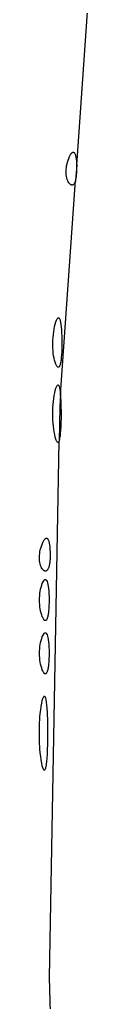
# Model space of a CAD drawing. Extents: x 70.3 to 133.4, y -81.7 to -32.
# Drawn here: x 70.967 to 70.996, y -64.945 to -64.359 of the extents above; entities that cross this region are included whole.
import ezdxf

# ---------------------------------------------------------------- set-up
doc = ezdxf.new("R2010")
doc.units = 0
doc.layers.add('BLACK', color=7, linetype='CONTINUOUS')

msp = doc.modelspace()

# ---------------------------------------------------------------- linework, layer by layer
at = {"layer": 'BLACK', "linetype": 'CONTINUOUS'}
for p, q in [((70.988998, -64.445766), (70.996098, -64.344391)), ((70.984238, -64.441635), (70.984706, -64.440544)), ((70.984706, -64.440544), (70.985156, -64.439644)), ((70.985156, -64.439644), (70.985589, -64.438934)), ((70.985589, -64.438934), (70.985799, -64.43865)), ((70.985799, -64.43865), (70.986003, -64.438413)), ((70.986003, -64.438413), (70.986203, -64.438223)), ((70.986203, -64.438223), (70.986397, -64.438079)), ((70.986397, -64.438079), (70.986586, -64.437982)), ((70.986586, -64.437982), (70.986769, -64.437932)), ((70.986769, -64.437932), (70.986946, -64.437928)), ((70.986946, -64.437928), (70.987118, -64.43797)), ((70.987118, -64.43797), (70.987284, -64.438057)), ((70.987284, -64.438057), (70.987444, -64.438191)), ((70.987444, -64.438191), (70.987597, -64.43837)), ((70.987597, -64.43837), (70.987744, -64.438595)), ((70.987744, -64.438595), (70.987884, -64.438865)), ((70.987884, -64.438865), (70.988017, -64.43918)), ((70.988017, -64.43918), (70.988263, -64.439946)), ((70.988263, -64.439946), (70.98848, -64.44089)), ((70.98848, -64.44089), (70.988667, -64.442012)), ((70.982837, -64.447171), (70.982998, -64.446059)), ((70.982998, -64.446059), (70.983219, -64.444941)), ((70.983219, -64.444941), (70.983499, -64.443826)), ((70.983499, -64.443826), (70.983839, -64.442721)), ((70.983839, -64.442721), (70.984238, -64.441635)), ((70.988998, -64.445766), (70.988358, -64.454905)), ((70.988667, -64.442012), (70.988823, -64.44331)), ((70.988823, -64.44331), (70.988945, -64.444783)), ((70.988945, -64.444783), (70.988998, -64.445766)), ((70.989034, -64.446431), (70.988998, -64.445766)), ((70.98906, -64.447204), (70.989034, -64.446431)), ((70.982689, -64.449351), (70.982734, -64.448271)), ((70.982703, -64.450402), (70.982689, -64.449351)), ((70.982774, -64.451416), (70.982703, -64.450402)), ((70.982734, -64.448271), (70.982837, -64.447171)), ((70.982903, -64.452387), (70.982774, -64.451416)), ((70.983089, -64.453306), (70.982903, -64.452387)), ((70.988751, -64.453086), (70.98883, -64.452536)), ((70.98883, -64.452536), (70.988899, -64.451959)), ((70.988899, -64.451959), (70.988957, -64.451355)), ((70.988957, -64.451355), (70.989003, -64.450725)), ((70.989003, -64.450725), (70.989038, -64.450069)), ((70.989038, -64.450069), (70.989062, -64.449389)), ((70.989073, -64.447956), (70.98906, -64.447204)), ((70.989062, -64.449389), (70.989074, -64.448684)), ((70.989074, -64.448684), (70.989073, -64.447956)), ((70.979433, -64.582331), (70.988358, -64.454905)), ((70.983332, -64.454165), (70.983089, -64.453306)), ((70.983631, -64.454956), (70.983332, -64.454165)), ((70.983987, -64.455673), (70.983631, -64.454956)), ((70.984398, -64.456306), (70.983987, -64.455673)), ((70.984625, -64.456589), (70.984398, -64.456306)), ((70.984865, -64.456849), (70.984625, -64.456589)), ((70.98511, -64.457075), (70.984865, -64.456849)), ((70.98535, -64.457258), (70.98511, -64.457075)), ((70.985586, -64.4574), (70.98535, -64.457258)), ((70.985816, -64.457502), (70.985586, -64.4574)), ((70.98604, -64.457562), (70.985816, -64.457502)), ((70.98615, -64.457578), (70.98604, -64.457562)), ((70.986259, -64.457584), (70.98615, -64.457578)), ((70.986366, -64.45758), (70.986259, -64.457584)), ((70.986471, -64.457566), (70.986366, -64.45758)), ((70.986575, -64.457543), (70.986471, -64.457566)), ((70.986678, -64.45751), (70.986575, -64.457543)), ((70.986877, -64.457417), (70.986678, -64.45751)), ((70.98707, -64.457286), (70.986877, -64.457417)), ((70.987256, -64.45712), (70.98707, -64.457286)), ((70.987434, -64.456918), (70.987256, -64.45712)), ((70.987605, -64.456681), (70.987434, -64.456918)), ((70.987767, -64.456409), (70.987605, -64.456681)), ((70.987922, -64.456104), (70.987767, -64.456409)), ((70.988068, -64.455766), (70.987922, -64.456104)), ((70.988205, -64.455396), (70.988068, -64.455766)), ((70.988333, -64.454995), (70.988205, -64.455396)), ((70.988358, -64.454905), (70.988333, -64.454995)), ((70.988358, -64.454905), (70.988452, -64.454562)), ((70.988452, -64.454562), (70.988562, -64.454099)), ((70.988562, -64.454099), (70.988662, -64.453607)), ((70.988662, -64.453607), (70.988751, -64.453086)), ((70.97587, -64.54199), (70.976223, -64.540509)), ((70.976223, -64.540509), (70.976597, -64.539202)), ((70.976597, -64.539202), (70.976964, -64.538174)), ((70.976964, -64.538174), (70.977321, -64.537421)), ((70.977321, -64.537421), (70.977495, -64.537145)), ((70.977495, -64.537145), (70.977667, -64.536936)), ((70.977667, -64.536936), (70.977834, -64.536793)), ((70.977834, -64.536793), (70.977999, -64.536715)), ((70.977999, -64.536715), (70.978159, -64.536702)), ((70.978159, -64.536702), (70.978315, -64.536753)), ((70.978315, -64.536753), (70.978467, -64.536868)), ((70.978467, -64.536868), (70.978614, -64.537046)), ((70.978614, -64.537046), (70.978893, -64.537587)), ((70.978893, -64.537587), (70.979151, -64.538372)), ((70.979151, -64.538372), (70.979384, -64.539397)), ((70.979384, -64.539397), (70.979593, -64.540655)), ((70.979593, -64.540655), (70.979773, -64.542142)), ((70.975114, -64.546732), (70.975316, -64.545114)), ((70.975316, -64.545114), (70.975568, -64.543529)), ((70.975568, -64.543529), (70.97587, -64.54199)), ((70.979773, -64.542142), (70.979923, -64.543853)), ((70.979923, -64.543853), (70.980042, -64.545783)), ((70.980042, -64.545783), (70.980127, -64.547927)), ((70.9748, -64.553296), (70.974804, -64.551666)), ((70.974804, -64.551666), (70.974858, -64.55002)), ((70.974858, -64.55002), (70.974961, -64.548372)), ((70.974961, -64.548372), (70.975114, -64.546732)), ((70.980127, -64.547927), (70.980176, -64.55028)), ((70.980176, -64.55028), (70.980185, -64.552655)), ((70.974844, -64.554899), (70.9748, -64.553296)), ((70.974937, -64.556462), (70.974844, -64.554899)), ((70.97508, -64.557973), (70.974937, -64.556462)), ((70.97527, -64.55942), (70.97508, -64.557973)), ((70.980084, -64.5569), (70.979978, -64.558755)), ((70.980154, -64.554864), (70.980084, -64.5569)), ((70.980185, -64.552655), (70.980154, -64.554864)), ((70.97551, -64.56079), (70.97527, -64.55942)), ((70.975797, -64.562072), (70.97551, -64.56079)), ((70.976133, -64.563253), (70.975797, -64.562072)), ((70.976517, -64.564322), (70.976133, -64.563253)), ((70.979222, -64.564227), (70.979094, -64.564677)), ((70.979343, -64.563723), (70.979222, -64.564227)), ((70.979457, -64.563166), (70.979343, -64.563723)), ((70.979563, -64.562556), (70.979457, -64.563166)), ((70.979662, -64.561895), (70.979563, -64.562556)), ((70.979754, -64.561184), (70.979662, -64.561895)), ((70.979837, -64.560422), (70.979754, -64.561184)), ((70.979978, -64.558755), (70.979837, -64.560422)), ((70.976719, -64.564791), (70.976517, -64.564322)), ((70.976918, -64.565193), (70.976719, -64.564791)), ((70.977113, -64.565529), (70.976918, -64.565193)), ((70.977305, -64.565798), (70.977113, -64.565529)), ((70.977492, -64.566003), (70.977305, -64.565798)), ((70.977676, -64.566144), (70.977492, -64.566003)), ((70.977766, -64.56619), (70.977676, -64.566144)), ((70.977854, -64.566221), (70.977766, -64.56619)), ((70.977942, -64.566237), (70.977854, -64.566221)), ((70.978028, -64.566236), (70.977942, -64.566237)), ((70.978114, -64.566221), (70.978028, -64.566236)), ((70.978197, -64.56619), (70.978114, -64.566221)), ((70.97828, -64.566145), (70.978197, -64.56619)), ((70.978361, -64.566084), (70.97828, -64.566145)), ((70.97852, -64.565918), (70.978361, -64.566084)), ((70.978673, -64.565694), (70.97852, -64.565918)), ((70.978819, -64.565411), (70.978673, -64.565694)), ((70.97896, -64.565072), (70.978819, -64.565411)), ((70.979094, -64.564677), (70.97896, -64.565072)), ((70.975597, -64.583119), (70.975901, -64.581532)), ((70.975901, -64.581532), (70.976252, -64.580045)), ((70.976252, -64.580045), (70.976621, -64.578775)), ((70.976621, -64.578775), (70.976981, -64.577822)), ((70.976981, -64.577822), (70.977328, -64.577181)), ((70.977328, -64.577181), (70.977496, -64.576975)), ((70.977496, -64.576975), (70.977661, -64.576844)), ((70.977661, -64.576844), (70.977822, -64.576788)), ((70.977822, -64.576788), (70.977978, -64.576804)), ((70.977978, -64.576804), (70.97813, -64.576894)), ((70.97813, -64.576894), (70.978278, -64.577054)), ((70.978278, -64.577054), (70.978557, -64.577587)), ((70.978557, -64.577587), (70.978815, -64.578396)), ((70.978815, -64.578396), (70.97905, -64.579473)), ((70.97905, -64.579473), (70.97926, -64.580812)), ((70.97926, -64.580812), (70.979433, -64.582331)), ((70.974965, -64.588335), (70.975129, -64.586535)), ((70.975129, -64.586535), (70.975339, -64.584791)), ((70.975339, -64.584791), (70.975597, -64.583119)), ((70.979433, -64.582331), (70.978904, -64.589886)), ((70.979442, -64.582405), (70.979433, -64.582331)), ((70.979595, -64.584245), (70.979442, -64.582405)), ((70.979718, -64.586326), (70.979595, -64.584245)), ((70.979808, -64.588639), (70.979718, -64.586326)), ((70.974754, -64.593936), (70.974778, -64.59205)), ((70.974778, -64.59205), (70.974848, -64.590178)), ((70.974848, -64.590178), (70.974965, -64.588335)), ((70.978904, -64.589886), (70.978534, -64.610336)), ((70.979882, -64.593936), (70.979808, -64.588639)), ((70.974778, -64.595822), (70.974754, -64.593936)), ((70.974848, -64.597694), (70.974778, -64.595822)), ((70.974965, -64.599537), (70.974848, -64.597694)), ((70.979718, -64.601547), (70.979808, -64.599233)), ((70.979808, -64.599233), (70.979863, -64.596694)), ((70.979863, -64.596694), (70.979882, -64.593936)), ((70.975129, -64.601337), (70.974965, -64.599537)), ((70.975339, -64.603081), (70.975129, -64.601337)), ((70.975597, -64.604753), (70.975339, -64.603081)), ((70.975901, -64.60634), (70.975597, -64.604753)), ((70.979442, -64.605467), (70.979595, -64.603627)), ((70.979595, -64.603627), (70.979718, -64.601547)), ((70.972739, -64.930096), (70.978534, -64.610336)), ((70.976252, -64.607827), (70.975901, -64.60634)), ((70.976438, -64.608502), (70.976252, -64.607827)), ((70.976621, -64.609098), (70.976438, -64.608502)), ((70.976803, -64.609613), (70.976621, -64.609098)), ((70.976981, -64.61005), (70.976803, -64.609613)), ((70.977156, -64.610409), (70.976981, -64.61005)), ((70.977328, -64.610691), (70.977156, -64.610409)), ((70.977496, -64.610897), (70.977328, -64.610691)), ((70.977661, -64.611028), (70.977496, -64.610897)), ((70.977742, -64.611066), (70.977661, -64.611028)), ((70.977822, -64.611085), (70.977742, -64.611066)), ((70.977901, -64.611085), (70.977822, -64.611085)), ((70.977978, -64.611068), (70.977901, -64.611085)), ((70.978055, -64.611032), (70.977978, -64.611068)), ((70.97813, -64.610979), (70.978055, -64.611032)), ((70.978278, -64.610818), (70.97813, -64.610979)), ((70.97842, -64.610586), (70.978278, -64.610818)), ((70.978534, -64.610336), (70.97842, -64.610586)), ((70.978534, -64.610336), (70.978557, -64.610285)), ((70.978557, -64.610285), (70.978689, -64.609915)), ((70.978689, -64.609915), (70.978815, -64.609476)), ((70.978815, -64.609476), (70.978936, -64.608971)), ((70.978936, -64.608971), (70.97905, -64.608399)), ((70.97905, -64.608399), (70.979158, -64.607762)), ((70.979158, -64.607762), (70.97926, -64.60706)), ((70.97926, -64.60706), (70.979442, -64.605467)), ((70.969281, -64.669832), (70.969714, -64.669122)), ((70.969714, -64.669122), (70.969924, -64.668838)), ((70.969924, -64.668838), (70.970128, -64.668601)), ((70.970128, -64.668601), (70.970328, -64.66841)), ((70.970328, -64.66841), (70.970522, -64.668267)), ((70.970522, -64.668267), (70.970711, -64.66817)), ((70.970711, -64.66817), (70.970894, -64.66812)), ((70.970894, -64.66812), (70.971071, -64.668115)), ((70.971071, -64.668115), (70.971243, -64.668157)), ((70.971243, -64.668157), (70.971409, -64.668245)), ((70.971409, -64.668245), (70.971569, -64.668379)), ((70.971569, -64.668379), (70.971722, -64.668558)), ((70.971722, -64.668558), (70.971869, -64.668783)), ((70.971869, -64.668783), (70.972009, -64.669053)), ((70.972009, -64.669053), (70.972142, -64.669368)), ((70.972142, -64.669368), (70.972388, -64.670134)), ((70.967123, -64.676246), (70.967344, -64.675129)), ((70.967344, -64.675129), (70.967624, -64.674014)), ((70.967624, -64.674014), (70.967964, -64.672909)), ((70.967964, -64.672909), (70.968363, -64.671823)), ((70.968363, -64.671823), (70.968831, -64.670732)), ((70.968831, -64.670732), (70.969281, -64.669832)), ((70.972388, -64.670134), (70.972605, -64.671078)), ((70.972605, -64.671078), (70.972792, -64.6722)), ((70.972792, -64.6722), (70.972948, -64.673498)), ((70.972948, -64.673498), (70.97307, -64.674972)), ((70.97307, -64.674972), (70.973159, -64.676619)), ((70.966814, -64.679538), (70.966859, -64.678459)), ((70.966828, -64.680589), (70.966814, -64.679538)), ((70.966899, -64.681604), (70.966828, -64.680589)), ((70.966859, -64.678459), (70.966962, -64.677359)), ((70.966962, -64.677359), (70.967123, -64.676246)), ((70.973128, -64.680913), (70.973082, -64.681543)), ((70.973163, -64.680258), (70.973128, -64.680913)), ((70.973159, -64.676619), (70.973185, -64.677392)), ((70.973187, -64.679577), (70.973163, -64.680258)), ((70.973185, -64.677392), (70.973198, -64.678144)), ((70.973199, -64.678872), (70.973187, -64.679577)), ((70.973198, -64.678144), (70.973199, -64.678872)), ((70.967028, -64.682574), (70.966899, -64.681604)), ((70.967214, -64.683493), (70.967028, -64.682574)), ((70.967457, -64.684352), (70.967214, -64.683493)), ((70.967756, -64.685144), (70.967457, -64.684352)), ((70.968112, -64.685861), (70.967756, -64.685144)), ((70.968523, -64.686494), (70.968112, -64.685861)), ((70.96875, -64.686777), (70.968523, -64.686494)), ((70.96899, -64.687037), (70.96875, -64.686777)), ((70.969235, -64.687263), (70.96899, -64.687037)), ((70.969475, -64.687446), (70.969235, -64.687263)), ((70.971381, -64.687308), (70.971195, -64.687474)), ((70.971559, -64.687106), (70.971381, -64.687308)), ((70.97173, -64.686869), (70.971559, -64.687106)), ((70.971892, -64.686597), (70.97173, -64.686869)), ((70.972047, -64.686292), (70.971892, -64.686597)), ((70.972193, -64.685955), (70.972047, -64.686292)), ((70.97233, -64.685584), (70.972193, -64.685955)), ((70.972458, -64.685183), (70.97233, -64.685584)), ((70.972577, -64.68475), (70.972458, -64.685183)), ((70.972687, -64.684288), (70.972577, -64.68475)), ((70.972787, -64.683795), (70.972687, -64.684288)), ((70.972876, -64.683274), (70.972787, -64.683795)), ((70.972955, -64.682724), (70.972876, -64.683274)), ((70.973024, -64.682147), (70.972955, -64.682724)), ((70.973082, -64.681543), (70.973024, -64.682147)), ((70.969711, -64.687588), (70.969475, -64.687446)), ((70.969526, -64.693295), (70.969716, -64.693094)), ((70.969941, -64.68769), (70.969711, -64.687588)), ((70.969716, -64.693094), (70.969902, -64.692946)), ((70.969902, -64.692946), (70.970083, -64.692853)), ((70.970165, -64.68775), (70.969941, -64.68769)), ((70.970083, -64.692853), (70.970261, -64.692812)), ((70.970275, -64.687766), (70.970165, -64.68775)), ((70.970261, -64.692812), (70.970433, -64.692824)), ((70.970384, -64.687772), (70.970275, -64.687766)), ((70.970491, -64.687768), (70.970384, -64.687772)), ((70.970433, -64.692824), (70.970601, -64.692888)), ((70.970596, -64.687754), (70.970491, -64.687768)), ((70.9707, -64.687731), (70.970596, -64.687754)), ((70.970601, -64.692888), (70.970763, -64.693003)), ((70.970803, -64.687698), (70.9707, -64.687731)), ((70.970763, -64.693003), (70.97092, -64.693168)), ((70.971002, -64.687605), (70.970803, -64.687698)), ((70.97092, -64.693168), (70.971072, -64.693384)), ((70.971195, -64.687474), (70.971002, -64.687605)), ((70.96729, -64.699775), (70.967522, -64.69853)), ((70.967522, -64.69853), (70.967806, -64.697335)), ((70.967806, -64.697335), (70.968142, -64.696202)), ((70.968142, -64.696202), (70.968529, -64.69514)), ((70.968529, -64.69514), (70.968937, -64.694232)), ((70.968937, -64.694232), (70.969333, -64.693551)), ((70.969333, -64.693551), (70.969526, -64.693295)), ((70.971072, -64.693384), (70.971356, -64.693961)), ((70.971356, -64.693961), (70.971615, -64.694731)), ((70.971615, -64.694731), (70.971846, -64.695687)), ((70.971846, -64.695687), (70.972047, -64.696825)), ((70.972047, -64.696825), (70.972216, -64.698139)), ((70.972216, -64.698139), (70.972352, -64.699625)), ((70.966877, -64.705061), (70.966903, -64.703714)), ((70.966903, -64.703714), (70.966981, -64.702377)), ((70.966981, -64.702377), (70.96711, -64.701061)), ((70.96711, -64.701061), (70.96729, -64.699775)), ((70.972352, -64.699625), (70.972451, -64.701277)), ((70.972451, -64.701277), (70.972512, -64.703091)), ((70.972512, -64.703091), (70.972532, -64.705061)), ((70.966903, -64.706408), (70.966877, -64.705061)), ((70.966981, -64.707745), (70.966903, -64.706408)), ((70.96711, -64.709062), (70.966981, -64.707745)), ((70.96729, -64.710348), (70.96711, -64.709062)), ((70.967522, -64.711593), (70.96729, -64.710348)), ((70.972352, -64.710497), (70.972288, -64.711261)), ((70.972406, -64.709691), (70.972352, -64.710497)), ((70.972451, -64.708845), (70.972406, -64.709691)), ((70.972486, -64.707958), (70.972451, -64.708845)), ((70.972512, -64.707031), (70.972486, -64.707958)), ((70.972532, -64.705061), (70.972512, -64.707031)), ((70.967806, -64.712788), (70.967522, -64.711593)), ((70.968142, -64.713921), (70.967806, -64.712788)), ((70.968529, -64.714983), (70.968142, -64.713921)), ((70.968734, -64.715466), (70.968529, -64.714983)), ((70.968937, -64.715891), (70.968734, -64.715466)), ((70.969136, -64.716259), (70.968937, -64.715891)), ((70.969333, -64.716571), (70.969136, -64.716259)), ((70.969526, -64.716828), (70.969333, -64.716571)), ((70.971217, -64.716474), (70.971072, -64.716739)), ((70.971356, -64.716161), (70.971217, -64.716474)), ((70.971489, -64.7158), (70.971356, -64.716161)), ((70.971615, -64.715392), (70.971489, -64.7158)), ((70.971734, -64.714937), (70.971615, -64.715392)), ((70.971846, -64.714436), (70.971734, -64.714937)), ((70.971951, -64.713889), (70.971846, -64.714436)), ((70.972047, -64.713298), (70.971951, -64.713889)), ((70.972136, -64.712662), (70.972047, -64.713298)), ((70.972216, -64.711983), (70.972136, -64.712662)), ((70.972288, -64.711261), (70.972216, -64.711983)), ((70.969716, -64.717029), (70.969526, -64.716828)), ((70.969902, -64.717176), (70.969716, -64.717029)), ((70.969993, -64.71723), (70.969902, -64.717176)), ((70.970083, -64.71727), (70.969993, -64.71723)), ((70.970172, -64.717297), (70.970083, -64.71727)), ((70.970261, -64.71731), (70.970172, -64.717297)), ((70.970347, -64.717311), (70.970261, -64.71731)), ((70.970433, -64.717298), (70.970347, -64.717311)), ((70.970518, -64.717273), (70.970433, -64.717298)), ((70.970601, -64.717234), (70.970518, -64.717273)), ((70.970683, -64.717183), (70.970601, -64.717234)), ((70.970763, -64.71712), (70.970683, -64.717183)), ((70.97092, -64.716954), (70.970763, -64.71712)), ((70.971072, -64.716739), (70.97092, -64.716954)), ((70.967806, -64.729085), (70.968142, -64.727952)), ((70.968142, -64.727952), (70.968529, -64.72689)), ((70.968529, -64.72689), (70.968937, -64.725982)), ((70.968937, -64.725982), (70.969333, -64.725302)), ((70.969333, -64.725302), (70.969526, -64.725045)), ((70.969526, -64.725045), (70.969716, -64.724844)), ((70.969716, -64.724844), (70.969902, -64.724696)), ((70.969902, -64.724696), (70.970083, -64.724603)), ((70.970083, -64.724603), (70.970261, -64.724562)), ((70.970261, -64.724562), (70.970433, -64.724574)), ((70.970433, -64.724574), (70.970601, -64.724638)), ((70.970601, -64.724638), (70.970763, -64.724753)), ((70.970763, -64.724753), (70.97092, -64.724918)), ((70.97092, -64.724918), (70.971072, -64.725134)), ((70.971072, -64.725134), (70.971356, -64.725711)), ((70.971356, -64.725711), (70.971615, -64.726481)), ((70.971615, -64.726481), (70.971846, -64.727437)), ((70.971846, -64.727437), (70.972047, -64.728575)), ((70.966903, -64.735464), (70.966981, -64.734127)), ((70.966981, -64.734127), (70.96711, -64.732811)), ((70.96711, -64.732811), (70.96729, -64.731525)), ((70.96729, -64.731525), (70.967522, -64.73028)), ((70.967522, -64.73028), (70.967806, -64.729085)), ((70.972047, -64.728575), (70.972217, -64.729889)), ((70.972217, -64.729889), (70.972352, -64.731375)), ((70.972352, -64.731375), (70.972451, -64.733028)), ((70.972451, -64.733028), (70.972512, -64.734841)), ((70.966877, -64.736811), (70.966903, -64.735464)), ((70.966903, -64.738158), (70.966877, -64.736811)), ((70.966981, -64.739495), (70.966903, -64.738158)), ((70.96711, -64.740812), (70.966981, -64.739495)), ((70.972486, -64.739708), (70.972451, -64.740595)), ((70.972512, -64.738781), (70.972486, -64.739708)), ((70.972512, -64.734841), (70.972532, -64.736811)), ((70.972532, -64.736811), (70.972512, -64.738781)), ((70.96729, -64.742098), (70.96711, -64.740812)), ((70.967522, -64.743343), (70.96729, -64.742098)), ((70.967806, -64.744538), (70.967522, -64.743343)), ((70.968142, -64.745671), (70.967806, -64.744538)), ((70.968529, -64.746733), (70.968142, -64.745671)), ((70.971951, -64.745639), (70.971846, -64.746186)), ((70.972047, -64.745048), (70.971951, -64.745639)), ((70.972136, -64.744412), (70.972047, -64.745048)), ((70.972217, -64.743733), (70.972136, -64.744412)), ((70.972288, -64.743011), (70.972217, -64.743733)), ((70.972352, -64.742247), (70.972288, -64.743011)), ((70.972406, -64.741442), (70.972352, -64.742247)), ((70.972451, -64.740595), (70.972406, -64.741442)), ((70.968734, -64.747216), (70.968529, -64.746733)), ((70.968937, -64.747641), (70.968734, -64.747216)), ((70.969136, -64.748009), (70.968937, -64.747641)), ((70.969333, -64.748321), (70.969136, -64.748009)), ((70.969526, -64.748578), (70.969333, -64.748321)), ((70.969716, -64.748779), (70.969526, -64.748578)), ((70.969902, -64.748926), (70.969716, -64.748779)), ((70.969993, -64.74898), (70.969902, -64.748926)), ((70.970083, -64.74902), (70.969993, -64.74898)), ((70.970173, -64.749047), (70.970083, -64.74902)), ((70.970261, -64.74906), (70.970173, -64.749047)), ((70.970347, -64.749061), (70.970261, -64.74906)), ((70.970433, -64.749048), (70.970347, -64.749061)), ((70.970518, -64.749023), (70.970433, -64.749048)), ((70.970601, -64.748985), (70.970518, -64.749023)), ((70.970683, -64.748933), (70.970601, -64.748985)), ((70.970763, -64.74887), (70.970683, -64.748933)), ((70.97092, -64.748704), (70.970763, -64.74887)), ((70.971072, -64.748489), (70.97092, -64.748704)), ((70.971217, -64.748224), (70.971072, -64.748489)), ((70.971356, -64.747911), (70.971217, -64.748224)), ((70.971489, -64.74755), (70.971356, -64.747911)), ((70.971615, -64.747142), (70.971489, -64.74755)), ((70.971734, -64.746687), (70.971615, -64.747142)), ((70.971846, -64.746186), (70.971734, -64.746687)), ((70.968875, -64.763718), (70.969204, -64.762894)), ((70.969204, -64.762894), (70.96952, -64.762461)), ((70.96952, -64.762461), (70.969672, -64.762388)), ((70.969672, -64.762388), (70.96982, -64.76241)), ((70.96982, -64.76241), (70.969964, -64.762525)), ((70.969964, -64.762525), (70.970104, -64.762731)), ((70.970104, -64.762731), (70.970369, -64.763417)), ((70.970369, -64.763417), (70.970613, -64.764456)), ((70.967563, -64.770529), (70.967851, -64.768489)), ((70.967851, -64.768489), (70.968184, -64.766577)), ((70.968184, -64.766577), (70.968534, -64.764943)), ((70.968534, -64.764943), (70.968875, -64.763718)), ((70.970613, -64.764456), (70.970836, -64.765841)), ((70.970836, -64.765841), (70.971034, -64.767562)), ((70.971034, -64.767562), (70.971352, -64.771977)), ((70.966854, -64.779605), (70.96712, -64.77492)), ((70.96712, -64.77492), (70.967319, -64.772679)), ((70.967319, -64.772679), (70.967563, -64.770529)), ((70.971352, -64.771977), (70.971554, -64.777626)), ((70.966765, -64.784436), (70.966854, -64.779605)), ((70.971554, -64.777626), (70.971624, -64.784436)), ((70.966854, -64.789267), (70.966765, -64.784436)), ((70.971624, -64.784436), (70.971606, -64.787982)), ((70.96712, -64.793952), (70.966854, -64.789267)), ((70.971554, -64.791247), (70.971468, -64.794221)), ((70.971606, -64.787982), (70.971554, -64.791247)), ((70.967319, -64.796194), (70.96712, -64.793952)), ((70.967563, -64.798344), (70.967319, -64.796194)), ((70.967851, -64.800384), (70.967563, -64.798344)), ((70.971352, -64.796896), (70.971207, -64.799262)), ((70.971468, -64.794221), (70.971352, -64.796896)), ((70.968184, -64.802296), (70.967851, -64.800384)), ((70.968534, -64.80393), (70.968184, -64.802296)), ((70.968706, -64.804593), (70.968534, -64.80393)), ((70.970613, -64.804416), (70.970494, -64.80498)), ((70.970836, -64.803031), (70.970613, -64.804416)), ((70.971034, -64.80131), (70.970836, -64.803031)), ((70.971207, -64.799262), (70.971034, -64.80131)), ((70.968875, -64.805154), (70.968706, -64.804593)), ((70.969041, -64.805616), (70.968875, -64.805154)), ((70.969204, -64.805978), (70.969041, -64.805616)), ((70.969364, -64.806243), (70.969204, -64.805978)), ((70.96952, -64.806412), (70.969364, -64.806243)), ((70.969596, -64.80646), (70.96952, -64.806412)), ((70.969672, -64.806484), (70.969596, -64.80646)), ((70.969746, -64.806485), (70.969672, -64.806484)), ((70.96982, -64.806463), (70.969746, -64.806485)), ((70.969964, -64.806348), (70.96982, -64.806463)), ((70.970104, -64.806141), (70.969964, -64.806348)), ((70.970239, -64.805844), (70.970104, -64.806141)), ((70.970369, -64.805456), (70.970239, -64.805844)), ((70.970494, -64.80498), (70.970369, -64.805456)), ((70.984188, -65.270315), (70.972739, -64.930096))]:
    msp.add_line(p, q, dxfattribs=at)

doc.saveas('drawing.dxf')
